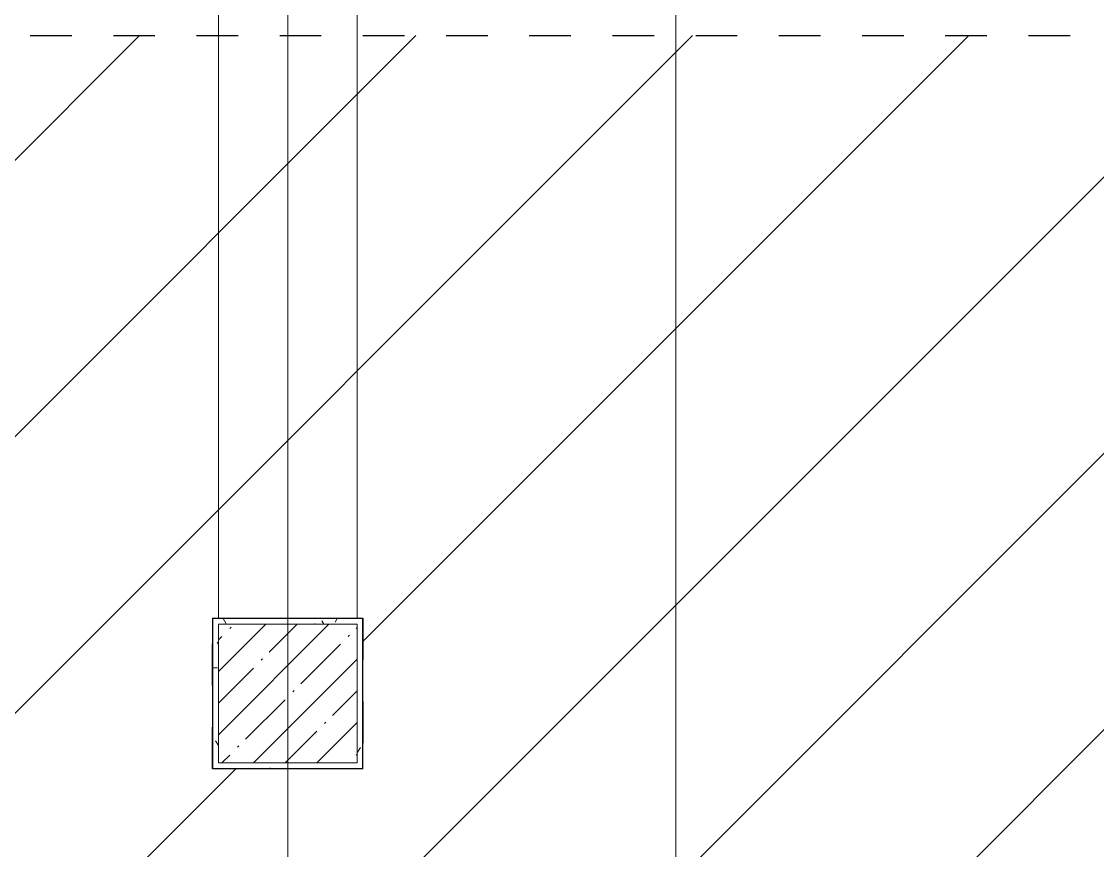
# Model space of a CAD drawing. Header units: millimetres. Extents: x -1113 to 415037, y -3642 to 354837.
# Drawn here: x 358827 to 362707, y 22384 to 25372 of the extents above; entities that cross this region are included whole.
import ezdxf

# ---------------------------------------------------------------- set-up
doc = ezdxf.new("R2010")
doc.units = ezdxf.units.MM
doc.linetypes.add('Штрих короткий', pattern=[600, 300, -300])
for name, color, linetype, lineweight in [('0) строит. леса', 20, 'Continuous', 30), ('A-AREA-BNDY', 7, 'Continuous', 5), ('A-FLOR', 7, 'Continuous', 9), ('I-WALL', 7, 'Continuous', 5), ('S-COLS', 7, 'Continuous', 9), ('S-COLS-1', 7, 'Continuous', 5), ('Оси', 7, 'Continuous', 9)]:
    doc.layers.add(name, color=color, linetype=linetype, lineweight=lineweight)
doc.layers.add('A-WALL-1', color=9, linetype='Continuous', lineweight=5, true_color=0x808080)
doc.layers.add('A-WALL-FNSH-1', color=9, linetype='Continuous', lineweight=5, true_color=0x808080)
pattern_1 = [(0, (289227.4, 1e-08), (243.84, 60.96), [20.117, -162.763, 20.117, -162.763, -975.36]), (0, (289227.4, 1e-08), (243.84, 60.96), [-365.76, 20.117, -345.643, 20.117, -162.763, -426.72]), (0, (289227.4, 1e-08), (243.84, 60.96), [-914.4, 20.117, -101.803, 20.117, -284.683]), (120, (289318.84, 30.48), (-174.71291, 180.691634), [20.117, -162.763, 20.117, -162.763, -975.36]), (120, (289318.84, 30.48), (-174.71291, 180.691634), [-365.76, 20.117, -345.643, 20.117, -162.763, -426.72]), (120, (289318.84, 30.48), (-174.71291, 180.691634), [-914.4, 20.117, -101.803, 20.117, -284.683]), (240, (289349.32, 152.4), (-69.12709, -241.651634), [20.117, -162.763, 20.117, -162.763, -975.36]), (240, (289349.32, 152.4), (-69.12709, -241.651634), [-365.76, 20.117, -345.643, 20.117, -162.763, -426.72]), (240, (289349.32, 152.4), (-69.12709, -241.651634), [-914.4, 20.117, -101.803, 20.117, -284.683])]

# ---------------------------------------------------------------- blocks, each defined once
blk = doc.blocks.new('BSC_Колонна _Прямоугольная - 500х500-V542-Объем проектирования 3 этажа')
at = {"layer": 'S-COLS-1'}
h = blk.add_hatch(dxfattribs=at)
h.set_pattern_fill('FP_74', color=256, style=0, pattern_type=2)
h.set_pattern_definition([(45, (-70560, -22950), (-114.04925, 114.04925), []), (45, (-70445.95, -22950), (-114.04925, 114.04925), [201.613, -40.323, 6.706, -33.617])])
h.paths.add_polyline_path([(-31.5, -250), (250, -250), (250, 250), (-250, 250), (-250, -250), (-149.4, -250)])
for p, q in [((250, 250), (-250, 250)), ((-250, 250), (-250, -250)), ((250, -250), (250, 250)), ((-250, -250), (250, -250))]:
    blk.add_line(p, q, dxfattribs=at)

msp = doc.modelspace()

# ---------------------------------------------------------------- hatches: boundary and pattern name
at = {"layer": '0) строит. леса', "linetype": 'Штрих короткий', "ltscale": 0.5}
h = msp.add_hatch(dxfattribs=at)
h.set_pattern_fill('ANSI31', color=256, scale=222)
h.paths.add_polyline_path([(372543.8, 21454.3), (371511.4, 21454.3), (371511.4, 23027.6), (370924.4, 23027.6), (370924.4, 25322.1), (357358.5, 25322.1), (357358.5, 15404.4), (359443.2, 15404.4), (359443.2, 15751.5), (360119.9, 15751.5), (360119.9, 15069.8), (359537.4, 15069.8), (359537.4, 13701.3), (369779.9, 13701.3), (369779.9, 12824.6), (372453.3, 12824.6), (372453.3, 15370.8), (372025.3, 15370.8), (372025.3, 17817.9), (372543.8, 17817.9)])
h.paths.add_polyline_path([(368328.4, 19132), (368328.4, 18590), (367786.4, 18590), (367786.4, 19132)], flags=16)
h.paths.add_polyline_path([(369856.4, 22679), (369856.4, 23221), (370398.4, 23221), (370398.4, 22679)], flags=16)
h.paths.add_polyline_path([(368328.4, 15671), (368328.4, 15129), (367786.4, 15129), (367786.4, 15671)], flags=16)
h.paths.add_polyline_path([(366498.4, 22679), (365956.4, 22679), (365956.4, 23221), (366498.4, 23221)], flags=16)
h.paths.add_polyline_path([(363288.4, 19121), (363288.4, 18579), (362746.4, 18579), (362746.4, 19121)], flags=16)
h.paths.add_polyline_path([(363289.4, 22680), (362747.4, 22680), (362747.4, 23222), (363289.4, 23222)], flags=16)
h.paths.add_polyline_path([(363288.4, 15671), (363288.4, 15129), (362746.4, 15129), (362746.4, 15671)], flags=16)
h.paths.add_polyline_path([(360058.4, 20629), (359516.4, 20629), (359516.4, 21171), (360058.4, 21171)], flags=16)
h.paths.add_polyline_path([(360058.4, 22679), (359516.4, 22679), (359516.4, 23221), (360058.4, 23221)], flags=16)
at = {"layer": 'I-WALL'}
h = msp.add_hatch(dxfattribs=at)
h.set_pattern_fill('FP_191', color=256, style=0, pattern_type=2)
h.set_pattern_definition(pattern_1)
h.paths.add_polyline_path([(359537.4, 23200), (360057.4, 23200), (360057.4, 23220), (359517.4, 23220), (359517.4, 23200)])
h = msp.add_hatch(dxfattribs=at)
h.set_pattern_fill('FP_191', color=256, style=0, pattern_type=2)
h.set_pattern_definition(pattern_1)
h.paths.add_polyline_path([(359517.4, 22680), (359537.4, 22680), (359537.4, 23200), (359517.4, 23200), (359517.4, 22700)])
h = msp.add_hatch(dxfattribs=at)
h.set_pattern_fill('FP_191', color=256, style=0, pattern_type=2)
h.set_pattern_definition(pattern_1)
h.paths.add_polyline_path([(360037.4, 22700), (360057.4, 22700), (360057.4, 23200), (360037.4, 23200)])
h = msp.add_hatch(dxfattribs=at)
h.set_pattern_fill('FP_191', color=256, style=0, pattern_type=2)
h.set_pattern_definition(pattern_1)
h.paths.add_polyline_path([(359773, 22680), (360057.4, 22680), (360057.4, 22700), (359537.4, 22700), (359537.4, 22680), (359655.3, 22680)])

# ---------------------------------------------------------------- linework, layer by layer
at = {"layer": '0) строит. леса', "linetype": 'Штрих короткий', "ltscale": 0.5}
for points in [[(359537.4, 13430.2), (359537.4, 15069.8), (360119.9, 15069.8), (360119.9, 15751.5), (359443.2, 15751.5), (359443.2, 15404.4), (357358.5, 15404.4), (357358.5, 25322.1), (370924.4, 25322.1), (370924.4, 23027.6), (371511.4, 23027.6), (371511.4, 21454.3), (372543.8, 21454.3), (372543.8, 17817.9), (372025.3, 17817.9), (372025.3, 15370.8), (372453.3, 15370.8), (372453.3, 12824.6), (369779.9, 12824.6), (369779.9, 13701.3), (359537.4, 13701.3)], [(359516.4, 23221), (360058.4, 23221), (360058.4, 22679), (359516.4, 22679)]]:
    msp.add_lwpolyline(points, close=True, dxfattribs=at)
at = {"layer": 'A-AREA-BNDY', "flags": 128}
msp.add_lwpolyline([(359516.4, 23221), (360058.4, 23221), (360058.4, 22679), (359516.4, 22679)], close=True, dxfattribs=at)
at = {"layer": 'A-FLOR'}
for p, q in [((359537.4, 23220), (359537.4, 26580)), ((360037.4, 26580), (360037.4, 23220))]:
    msp.add_line(p, q, dxfattribs=at)
at = {"layer": 'A-WALL-1'}
for p, q in [((360057.4, 23220), (359517.4, 23220)), ((359517.4, 23220), (359517.4, 22680)), ((360057.4, 22680), (360057.4, 23220)), ((359517.4, 22680), (360057.4, 22680))]:
    msp.add_line(p, q, dxfattribs=at)
at = {"layer": 'A-WALL-FNSH-1'}
for p, q in [((360058.4, 23221), (359516.4, 23221)), ((359516.4, 23221), (359516.4, 22679)), ((360058.4, 22679), (360058.4, 23221)), ((359516.4, 22679), (360058.4, 22679))]:
    msp.add_line(p, q, dxfattribs=at)
at = {"layer": 'Оси'}
for points in [[(359787.4, -1906.3), (359787.4, 3093.7), (359787.4, 22398.1), (359787.4, 27398.1)], [(361187.4, -1906.3), (361187.4, 3093.7), (361187.4, 22398.1), (361187.4, 27398.1)]]:
    msp.add_lwpolyline(points, dxfattribs=at)

# ---------------------------------------------------------------- block references
at = {"layer": 'S-COLS'}
msp.add_blockref('BSC_Колонна _Прямоугольная - 500х500-V542-Объем проектирования 3 этажа', (359787.4, 22950), dxfattribs=at)

doc.saveas('drawing.dxf')
